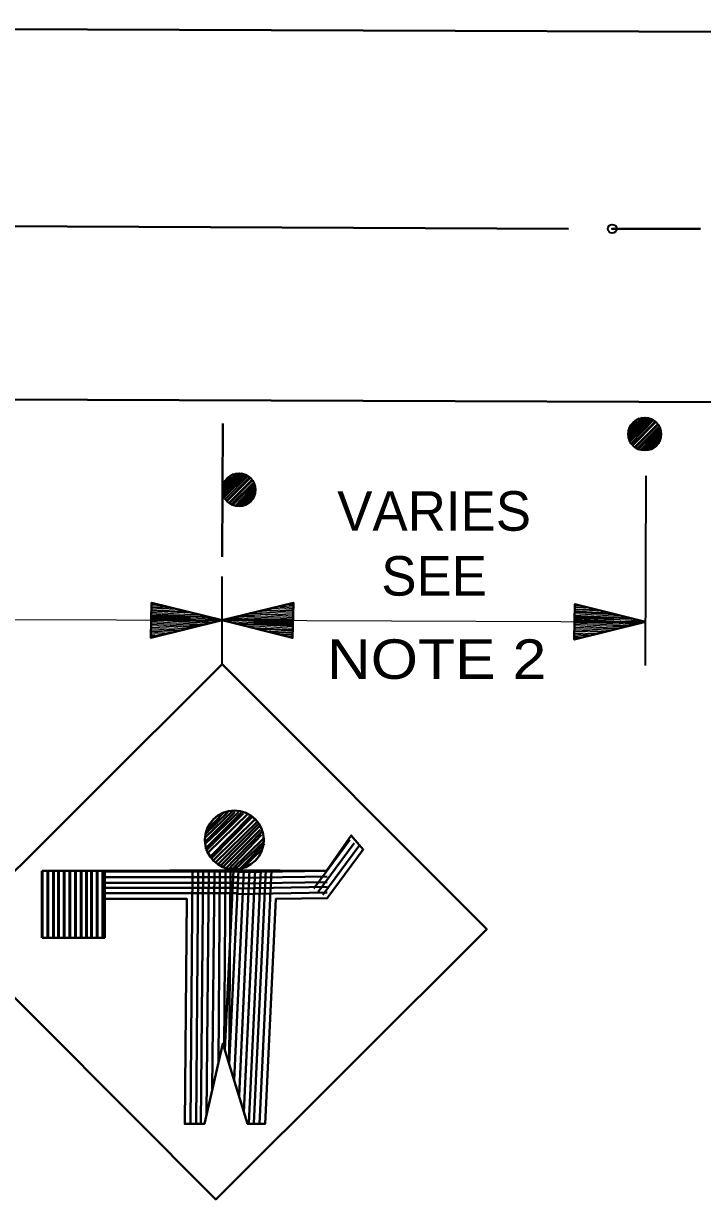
# Model space of a CAD drawing. Extents: x 3.071 to 3.988, y -0.6 to 0.108.
# Drawn here: x 3.3159 to 3.3961, y -0.2289 to -0.09 of the extents above; entities that cross this region are included whole.
import ezdxf
from ezdxf.enums import TextEntityAlignment as Align

# ---------------------------------------------------------------- set-up
doc = ezdxf.new("R2010")
doc.units = 0
doc.header["$LTSCALE"] = 0.0021
doc.header["$PDMODE"] = 32
doc.header["$PDSIZE"] = 0.00105
for name, color, linetype, lineweight in [('1', 7, 'Continuous', 35), ('10', 7, 'Continuous', 35), ('9', 7, 'Continuous', 25)]:
    doc.layers.add(name, color=color, linetype=linetype, lineweight=lineweight)

msp = doc.modelspace()

# ---------------------------------------------------------------- linework, layer by layer
at = {"layer": '1', "lineweight": 40}
for p, q in [((3.141583, -0.09), (3.938667, -0.093083)), ((3.3085, -0.113917), (3.38025, -0.11425)), ((3.385417, -0.11425), (3.395833, -0.11425)), ((3.141417, -0.13375), (3.9385, -0.136833)), ((3.339333, -0.153), (3.339417, -0.13725)), ((3.340833, -0.183167), (3.33725, -0.18675)), ((3.340583, -0.183), (3.337333, -0.186167)), ((3.34125, -0.183167), (3.337333, -0.186917)), ((3.34, -0.183167), (3.337333, -0.18575)), ((3.341583, -0.18325), (3.337333, -0.1875)), ((3.3395, -0.18325), (3.337417, -0.185417)), ((3.341833, -0.183333), (3.337417, -0.18775)), ((3.342417, -0.183333), (3.337667, -0.187917)), ((3.342667, -0.183583), (3.337833, -0.1885)), ((3.342833, -0.18375), (3.338, -0.188667)), ((3.343333, -0.183917), (3.338333, -0.188833)), ((3.3435, -0.18425), (3.3385, -0.189167)), ((3.343583, -0.184583), (3.338833, -0.189333)), ((3.34375, -0.184833), (3.339083, -0.189583)), ((3.343833, -0.18525), (3.339417, -0.189667)), ((3.344, -0.1855), (3.339667, -0.189917)), ((3.344, -0.185833), (3.34, -0.19)), ((3.344333, -0.186167), (3.340417, -0.19)), ((3.344333, -0.186583), (3.34075, -0.19)), ((3.344333, -0.186917), (3.34125, -0.19)), ((3.350167, -0.192167), (3.354417, -0.186417)), ((3.350667, -0.192583), (3.354917, -0.186833)), ((3.35125, -0.192917), (3.3555, -0.187167)), ((3.343917, -0.187667), (3.341833, -0.18975)), ((3.3255, -0.190083), (3.3255, -0.198)), ((3.3255, -0.190167), (3.34125, -0.190167)), ((3.335833, -0.19), (3.335583, -0.22)), ((3.3365, -0.19), (3.33625, -0.22)), ((3.337083, -0.19), (3.336833, -0.22)), ((3.33775, -0.19), (3.3375, -0.218833)), ((3.338417, -0.19), (3.338167, -0.215833)), ((3.339083, -0.19), (3.338917, -0.21275)), ((3.33975, -0.19), (3.339583, -0.211083)), ((3.339667, -0.21125), (3.340667, -0.19)), ((3.340333, -0.19), (3.340167, -0.212917)), ((3.340167, -0.212917), (3.34125, -0.19)), ((3.34075, -0.214833), (3.341917, -0.19)), ((3.34125, -0.19025), (3.351667, -0.190083)), ((3.341333, -0.216667), (3.342583, -0.19)), ((3.341917, -0.218583), (3.34325, -0.19)), ((3.3425, -0.219917), (3.343917, -0.19)), ((3.343083, -0.219917), (3.3445, -0.19)), ((3.34375, -0.22), (3.345167, -0.19)), ((3.3255, -0.190833), (3.34125, -0.190833)), ((3.3255, -0.1915), (3.341167, -0.1915)), ((3.341167, -0.190917), (3.35175, -0.19075)), ((3.341167, -0.191583), (3.35175, -0.191417)), ((3.3255, -0.192083), (3.341167, -0.192083)), ((3.3255, -0.19275), (3.341083, -0.19275)), ((3.341083, -0.192833), (3.35175, -0.192667)), ((3.341167, -0.192167), (3.35175, -0.192)), ((3.318083, -0.198), (3.3255, -0.198))]:
    msp.add_line(p, q, dxfattribs=at)
at = {"layer": '1'}
for p, q in [((3.387333, -0.138417), (3.38925, -0.1365)), ((3.387333, -0.138167), (3.389, -0.1365)), ((3.387333, -0.138583), (3.389417, -0.1365)), ((3.387333, -0.138833), (3.389667, -0.1365)), ((3.387333, -0.139083), (3.389833, -0.136583)), ((3.387417, -0.137833), (3.388583, -0.136583)), ((3.3875, -0.139167), (3.39, -0.136667)), ((3.387583, -0.139333), (3.390167, -0.13675)), ((3.387667, -0.139583), (3.390333, -0.136833)), ((3.38775, -0.13975), (3.3905, -0.137)), ((3.387833, -0.139833), (3.390583, -0.137083)), ((3.388083, -0.14), (3.390833, -0.13725)), ((3.388167, -0.140083), (3.390917, -0.137333)), ((3.388333, -0.14025), (3.391, -0.137583)), ((3.388583, -0.14025), (3.391083, -0.13775)), ((3.388833, -0.140333), (3.391167, -0.137917)), ((3.389, -0.140333), (3.391167, -0.138167)), ((3.389167, -0.140333), (3.39125, -0.138333)), ((3.389333, -0.140417), (3.391167, -0.138583)), ((3.389667, -0.140333), (3.391167, -0.138833)), ((3.389917, -0.140333), (3.391083, -0.139083)), ((3.339417, -0.145), (3.341333, -0.143083)), ((3.339417, -0.14475), (3.341083, -0.143083)), ((3.339417, -0.145167), (3.3415, -0.143083)), ((3.339417, -0.145417), (3.34175, -0.143083)), ((3.339417, -0.145667), (3.341917, -0.143167)), ((3.3395, -0.144417), (3.340667, -0.143167)), ((3.339583, -0.14575), (3.342083, -0.14325)), ((3.339667, -0.145917), (3.34225, -0.143333)), ((3.33975, -0.146167), (3.342417, -0.143417)), ((3.339833, -0.146333), (3.342583, -0.143583)), ((3.339917, -0.146417), (3.342667, -0.143667)), ((3.340167, -0.146583), (3.342917, -0.143833)), ((3.34025, -0.146667), (3.343, -0.143917)), ((3.340417, -0.146833), (3.343083, -0.144167)), ((3.340667, -0.146833), (3.343167, -0.144333)), ((3.389333, -0.165833), (3.389417, -0.143417)), ((3.340917, -0.146917), (3.34325, -0.1445)), ((3.341083, -0.146917), (3.34325, -0.14475)), ((3.34125, -0.146917), (3.343333, -0.144917)), ((3.341417, -0.147), (3.34325, -0.145167)), ((3.34175, -0.146917), (3.34325, -0.145417)), ((3.342, -0.146917), (3.343167, -0.145667)), ((3.339333, -0.165667), (3.339333, -0.155333))]:
    msp.add_line(p, q, dxfattribs=at)
at = {"layer": '1', "lineweight": 53}
for p, q in [((3.318083, -0.190083), (3.318083, -0.198)), ((3.31875, -0.190083), (3.31875, -0.198)), ((3.319417, -0.190083), (3.319417, -0.198)), ((3.32, -0.190083), (3.32, -0.198)), ((3.320667, -0.190083), (3.320667, -0.198)), ((3.321333, -0.190083), (3.321333, -0.198)), ((3.322, -0.190083), (3.322, -0.198)), ((3.322667, -0.190083), (3.322667, -0.198)), ((3.323333, -0.190083), (3.323333, -0.198)), ((3.323917, -0.190083), (3.323917, -0.198)), ((3.324583, -0.190083), (3.324583, -0.198)), ((3.32525, -0.190083), (3.32525, -0.198))]:
    msp.add_line(p, q, dxfattribs=at)
at = {"layer": '1', "lineweight": 25}
msp.add_lwpolyline([(3.239583, -0.160167), (3.339333, -0.1605), (3.389333, -0.160667)], dxfattribs=at)
at = {"layer": '1', "lineweight": 40}
msp.add_lwpolyline([(3.339333, -0.165667), (3.307333, -0.197583), (3.338583, -0.228917), (3.370583, -0.197)], close=True, dxfattribs=at)
msp.add_lwpolyline([(3.3255, -0.193417), (3.335167, -0.193417), (3.334917, -0.22), (3.33725, -0.22), (3.339417, -0.2105), (3.342333, -0.22), (3.344417, -0.22), (3.345667, -0.193417), (3.35175, -0.193333), (3.356, -0.187583), (3.354583, -0.185917), (3.351667, -0.190083), (3.34075, -0.19), (3.3255, -0.190083), (3.318083, -0.190083)], dxfattribs=at)
at = {"layer": '1'}
for centre in [(3.38925, -0.1385), (3.341333, -0.145083)]:
    msp.add_circle(centre, 0.001956, dxfattribs=at)
at = {"layer": '1', "lineweight": 40}
msp.add_circle((3.340783, -0.186444), 0.003472, dxfattribs=at)
at = {"layer": '1'}
msp.add_point((3.385417, -0.11425), dxfattribs=at)
at = {"layer": '10'}
for p, q in [((3.330917, -0.15925), (3.33525, -0.1595)), ((3.380917, -0.159417), (3.38525, -0.159667)), ((3.335583, -0.160083), (3.330917, -0.159917)), ((3.335583, -0.16025), (3.330917, -0.160083)), ((3.330917, -0.16025), (3.335583, -0.160417)), ((3.3355, -0.160583), (3.330917, -0.160417)), ((3.330917, -0.1605), (3.339333, -0.1605)), ((3.34775, -0.1605), (3.339333, -0.1605)), ((3.34775, -0.16075), (3.343083, -0.160583)), ((3.343083, -0.16075), (3.34775, -0.160917)), ((3.343083, -0.160917), (3.34775, -0.161083)), ((3.343167, -0.160417), (3.34775, -0.160583)), ((3.385583, -0.16025), (3.380917, -0.160083)), ((3.385583, -0.160417), (3.380917, -0.16025)), ((3.380917, -0.160417), (3.385583, -0.160583)), ((3.3855, -0.16075), (3.380917, -0.160583)), ((3.380917, -0.160667), (3.389333, -0.160667)), ((3.34775, -0.16175), (3.343417, -0.1615))]:
    msp.add_line(p, q, dxfattribs=at)
for points in [[(3.330917, -0.162583), (3.331, -0.158417), (3.339333, -0.1605)], [(3.34775, -0.158417), (3.347667, -0.162583), (3.339333, -0.1605)], [(3.34775, -0.158417), (3.339333, -0.1605), (3.34775, -0.158417)], [(3.380917, -0.16275), (3.381, -0.158583), (3.389333, -0.160667)], [(3.330917, -0.162583), (3.339333, -0.1605), (3.330917, -0.162583)], [(3.380917, -0.16275), (3.389333, -0.160667), (3.380917, -0.16275)]]:
    msp.add_lwpolyline(points, dxfattribs=at)
for points in [[(3.339333, -0.1605), (3.330917, -0.162583), (3.331, -0.158417), (3.330917, -0.162583)], [(3.339333, -0.1605), (3.34775, -0.158417), (3.347667, -0.162583), (3.34775, -0.158417)], [(3.389333, -0.160667), (3.380917, -0.16275), (3.381, -0.158583), (3.380917, -0.16275)]]:
    msp.add_lwpolyline(points, close=True, dxfattribs=at)
at = {"layer": '9'}
for p, q in [((3.33375, -0.159083), (3.330917, -0.159)), ((3.3345, -0.15925), (3.330917, -0.159083)), ((3.335583, -0.159667), (3.330917, -0.159417)), ((3.335583, -0.159833), (3.330917, -0.159583)), ((3.335583, -0.16), (3.330917, -0.15975)), ((3.3315, -0.1585), (3.331, -0.1585)), ((3.33225, -0.15875), (3.331, -0.158667)), ((3.333, -0.158917), (3.331, -0.158833)), ((3.336, -0.159667), (3.335583, -0.159667)), ((3.342417, -0.15975), (3.343167, -0.15975)), ((3.342917, -0.159583), (3.343167, -0.159667)), ((3.343167, -0.159667), (3.34775, -0.159833)), ((3.343167, -0.15975), (3.34775, -0.16)), ((3.3435, -0.1595), (3.34775, -0.159667)), ((3.344, -0.159333), (3.34775, -0.1595)), ((3.344583, -0.15925), (3.34775, -0.159333)), ((3.345083, -0.159083), (3.34775, -0.159167)), ((3.345667, -0.158917), (3.34775, -0.159083)), ((3.346167, -0.158833), (3.34775, -0.158917)), ((3.34675, -0.158667), (3.34775, -0.15875)), ((3.34725, -0.158583), (3.34775, -0.158583)), ((3.38375, -0.15925), (3.380917, -0.159167)), ((3.3845, -0.159417), (3.380917, -0.15925)), ((3.385583, -0.159833), (3.380917, -0.159583)), ((3.385583, -0.16), (3.380917, -0.15975)), ((3.3815, -0.158667), (3.381, -0.158667)), ((3.38225, -0.158917), (3.381, -0.158833)), ((3.383, -0.159083), (3.381, -0.159)), ((3.3355, -0.16075), (3.330917, -0.1605)), ((3.3355, -0.160917), (3.330917, -0.160667)), ((3.3355, -0.161083), (3.330917, -0.160833)), ((3.3355, -0.16125), (3.330917, -0.161)), ((3.338417, -0.16075), (3.3355, -0.160583)), ((3.337917, -0.160833), (3.3355, -0.16075)), ((3.337333, -0.161), (3.3355, -0.160917)), ((3.336833, -0.161083), (3.3355, -0.161083)), ((3.33675, -0.159833), (3.335583, -0.159833)), ((3.337583, -0.160083), (3.335583, -0.16)), ((3.338333, -0.16025), (3.335583, -0.160083)), ((3.339083, -0.160417), (3.335583, -0.16025)), ((3.339, -0.160583), (3.335583, -0.160417)), ((3.339583, -0.160583), (3.343083, -0.16075)), ((3.339667, -0.160417), (3.343083, -0.160583)), ((3.34025, -0.16025), (3.343167, -0.160417)), ((3.340333, -0.16075), (3.343083, -0.160917)), ((3.34075, -0.160167), (3.343167, -0.16025)), ((3.341083, -0.160917), (3.343083, -0.161)), ((3.341333, -0.16), (3.343167, -0.160083)), ((3.341833, -0.159917), (3.343167, -0.159917)), ((3.343083, -0.161), (3.34775, -0.16125)), ((3.343167, -0.159917), (3.34775, -0.160167)), ((3.343167, -0.160083), (3.34775, -0.160333)), ((3.343167, -0.16025), (3.34775, -0.1605)), ((3.385583, -0.160167), (3.380917, -0.159917)), ((3.3855, -0.160917), (3.380917, -0.160667)), ((3.3855, -0.161083), (3.380917, -0.160833)), ((3.3855, -0.16125), (3.380917, -0.161)), ((3.388417, -0.160917), (3.3855, -0.16075)), ((3.387917, -0.161), (3.3855, -0.160917)), ((3.387333, -0.161167), (3.3855, -0.161083)), ((3.386, -0.159833), (3.385583, -0.159833)), ((3.38675, -0.16), (3.385583, -0.16)), ((3.387583, -0.16025), (3.385583, -0.160167)), ((3.388333, -0.160417), (3.385583, -0.16025)), ((3.389083, -0.160583), (3.385583, -0.160417)), ((3.389, -0.16075), (3.385583, -0.160583)), ((3.3355, -0.161333), (3.330917, -0.161167)), ((3.335167, -0.1615), (3.330917, -0.161333)), ((3.334667, -0.161667), (3.330917, -0.1615)), ((3.334083, -0.16175), (3.330917, -0.161667)), ((3.333583, -0.161917), (3.330917, -0.161833)), ((3.333, -0.162083), (3.330917, -0.161917)), ((3.3325, -0.162167), (3.330917, -0.162083)), ((3.331917, -0.162333), (3.330917, -0.16225)), ((3.331417, -0.162417), (3.330917, -0.162417)), ((3.33625, -0.16125), (3.3355, -0.16125)), ((3.33575, -0.161417), (3.3355, -0.161333)), ((3.341917, -0.161167), (3.343083, -0.161167)), ((3.342667, -0.161333), (3.343083, -0.161333)), ((3.343083, -0.161167), (3.34775, -0.161417)), ((3.343083, -0.161333), (3.34775, -0.161583)), ((3.344167, -0.16175), (3.34775, -0.161917)), ((3.344917, -0.161917), (3.34775, -0.162)), ((3.345667, -0.162083), (3.347667, -0.162167)), ((3.346417, -0.16225), (3.347667, -0.162333)), ((3.347167, -0.1625), (3.347667, -0.1625)), ((3.3855, -0.161417), (3.380917, -0.161167)), ((3.3855, -0.1615), (3.380917, -0.161333)), ((3.385167, -0.161667), (3.380917, -0.1615)), ((3.384667, -0.161833), (3.380917, -0.161667)), ((3.384083, -0.161917), (3.380917, -0.161833)), ((3.383583, -0.162083), (3.380917, -0.162)), ((3.383, -0.16225), (3.380917, -0.162083)), ((3.3825, -0.162333), (3.380917, -0.16225)), ((3.381917, -0.1625), (3.380917, -0.162417)), ((3.386833, -0.16125), (3.3855, -0.16125)), ((3.38625, -0.161417), (3.3855, -0.161417)), ((3.38575, -0.161583), (3.3855, -0.1615)), ((3.381417, -0.162583), (3.380917, -0.162583))]:
    msp.add_line(p, q, dxfattribs=at)
at = {"layer": '9', "lineweight": 40}
for points in [[(3.339333, -0.1605), (3.330917, -0.162583), (3.331, -0.158417)], [(3.339333, -0.1605), (3.34775, -0.158417), (3.347667, -0.162583)], [(3.389333, -0.160667), (3.380917, -0.16275), (3.381, -0.158583)]]:
    msp.add_lwpolyline(points, close=True, dxfattribs=at)

# ---------------------------------------------------------------- texts
at = {"layer": '1'}
for s, p in [('VARIES', (3.364375, -0.149917)), ('SEE', (3.364375, -0.157583))]:
    msp.add_text(s, height=0.004666, dxfattribs=at).set_placement(p, align=Align.CENTER)
at = {"layer": '1', "width": 1.15}
msp.add_text('NOTE 2', height=0.004666, dxfattribs=at).set_placement((3.364667, -0.167417), align=Align.CENTER)

doc.saveas('drawing.dxf')
